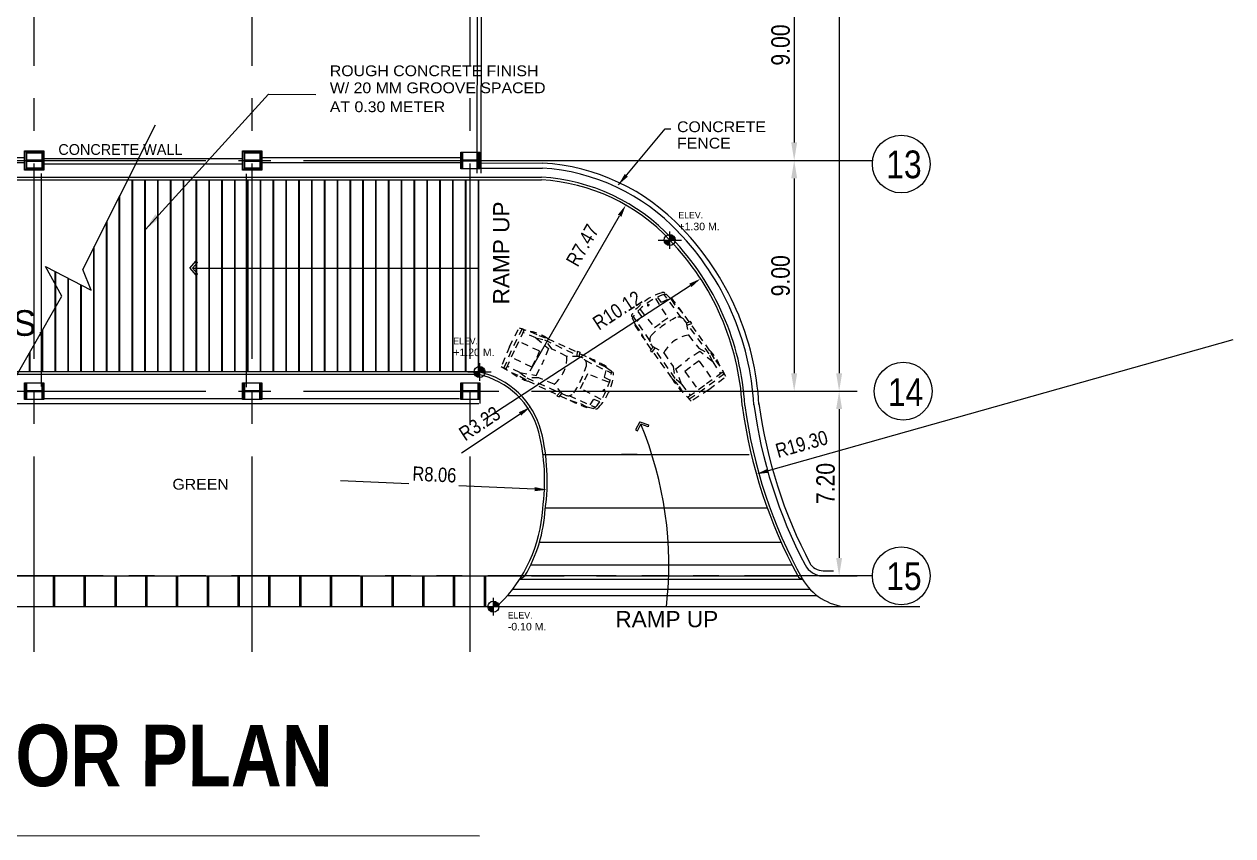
# Model space of a CAD drawing. Header units: millimetres. Extents: x 2148 to 2681, y 758 to 986.
# Drawn here: x 2197.38 to 2220.94, y 872.7 to 888.53 of the extents above; entities that cross this region are included whole.
import ezdxf

# ---------------------------------------------------------------- set-up
doc = ezdxf.new("R2010")
doc.units = ezdxf.units.MM
for name, pattern in [('CENTER2', [28.575, 19.05, -3.175, 3.175, -3.175]), ('HIDDEN', [0.375, 0.25, -0.125]), ('PHANTOM2', [1.25, 0.625, -0.125, 0.125, -0.125, 0.125, -0.125])]:
    doc.linetypes.add(name, pattern=pattern)
for name, color, linetype in [('3TX-TITLE', 3, 'Continuous'), ('4CO', 4, 'Continuous'), ('cladding', 2, 'Continuous'), ('COL-EX', 2, 'Continuous'), ('COL-IN', 2, 'Continuous'), ('D', 1, 'Continuous'), ('DR', 7, 'Continuous'), ('HATCH', 8, 'Continuous'), ('S_GRID LINES', 252, 'Continuous'), ('TEXT', 6, 'Continuous'), ('wall', 4, 'Continuous')]:
    doc.layers.add(name, color=color, linetype=linetype)
doc.styles.add('ARIAL', font='arial.ttf')
doc.styles.add('ARIALNW', font='ARIALN.TTF')
doc.styles.add('MMTX$0$ESMX$0$X-OPTA1D', font='x-opta1d')
doc.styles.add('ROMANT', font='romant__.ttf')
doc.styles.add('SWISS', font='swissl.ttf')
doc.dimstyles.new('DIM 200', dxfattribs={"dimtxt": 0.36, "dimasz": 0.35, "dimexe": 0.1, "dimexo": 0, "dimgap": 0.08, "dimtad": 1, "dimlfac": 2, "dimrnd": 0.005, "dimzin": 1, "dimdsep": 46, "dimtxsty": 'ARIALNW', "dimcen": 0.09, "dimclrd": 6, "dimclre": 6, "dimclrt": 13, "dimadec": 0, "dimazin": 0, "dimtfac": 1, "dimtofl": 0, "dimtmove": 2, "dimatfit": 3, "dimfxl": 1, "dimtolj": 1, "dimtzin": 0, "dimarcsym": 0})

# ---------------------------------------------------------------- blocks, each defined once
blk = doc.blocks.new('*D2194')
at = {"layer": 'D', "color": 6, "lineweight": -2, "ltscale": 0.5, "transparency": 16777216}
for p, q in [((2205.203, 899.373), (2213.364, 899.373)), ((2213.264, 899.023), (2213.264, 881.723)), ((2207.326, 881.373), (2213.364, 881.373))]:
    blk.add_line(p, q, dxfattribs=at)
at = {"layer": 'D', "color": 6, "ltscale": 0.5, "transparency": 16777216}
for points in [[(2213.206, 899.023), (2213.323, 899.023), (2213.264, 899.373)], [(2213.206, 881.723), (2213.323, 881.723), (2213.264, 881.373)]]:
    blk.add_solid(points, dxfattribs=at)
at = {"layer": 'Defpoints', "color": 0, "ltscale": 0.5, "transparency": 16777216}
for p in [(2205.203, 899.373, 0), (2207.326, 881.373, 0), (2213.264, 881.373)]:
    blk.add_point(p, dxfattribs=at)
at = {"layer": 'D', "color": 13, "ltscale": 0.5, "transparency": 16777216, "insert": (2213.598, 890.505), "char_height": 0.4, "attachment_point": 5, "rotation": 90, "style": 'ARIALNW'}
blk.add_mtext('\\A1;36.00', dxfattribs=at)
blk = doc.blocks.new('CAR-PL4')
at = {"layer": 'DR', "color": 8, "linetype": 'HIDDEN'}
for p, q in [((-1.106, -0.352), (-1.073, -0.343)), ((-1.084, -0.357), (-1.024, -0.06)), ((-1.074, -0.615), (-1.084, -0.357)), ((-0.972, -0.074), (-1.039, -0.108)), ((-0.991, -1.103), (-0.972, -0.074)), ((-0.973, -0.292), (-0.73, -0.253)), ((-0.73, -0.253), (-0.73, -0.034)), ((-0.637, -0.02), (-0.591, -0.835)), ((-0.34, -0.081), (-0.31, -0.024)), ((-0.307, -0.073), (-0.34, -0.081)), ((-0.303, -0.073), (-0.271, -0.081)), ((-0.271, -0.081), (-0.301, -0.024)), ((0.027, -0.02), (-0.019, -0.835)), ((0.12, -0.253), (0.119, -0.034)), ((0.362, -0.292), (0.12, -0.253)), ((0.361, -0.074), (0.428, -0.108)), ((0.381, -1.103), (0.361, -0.074)), ((0.473, -0.357), (0.413, -0.06)), ((0.495, -0.352), (0.462, -0.343)), ((0.463, -0.615), (0.473, -0.357)), ((-1.127, -1.001), (-1.074, -0.615)), ((-0.591, -0.835), (-0.295, -0.833)), ((-0.019, -0.835), (-0.316, -0.833)), ((0.516, -1.001), (0.463, -0.615)), ((-1.13, -1.385), (-1.127, -1.001)), ((-1.032, -1.366), (-1.03, -1.221)), ((0.421, -1.366), (0.42, -1.221)), ((0.519, -1.385), (0.516, -1.001)), ((-1.174, -1.393), (-1.024, -1.365)), ((-1.174, -1.485), (-1.174, -1.393)), ((-0.999, -1.426), (-1.174, -1.485)), ((-1.133, -1.81), (-1.13, -1.47)), ((-1.047, -2.715), (-1.033, -1.437)), ((-1.032, -1.337), (-0.843, -1.75)), ((0.421, -1.337), (0.232, -1.75)), ((0.388, -1.426), (0.563, -1.485)), ((0.563, -1.393), (0.414, -1.365)), ((0.436, -2.715), (0.422, -1.437)), ((0.522, -1.81), (0.52, -1.47)), ((0.563, -1.485), (0.563, -1.393)), ((-1.128, -2.637), (-1.133, -1.81)), ((-0.843, -1.75), (-0.863, -2.33)), ((0.232, -1.75), (0.252, -2.33)), ((0.517, -2.637), (0.522, -1.81)), ((-0.863, -2.33), (-1.041, -2.697)), ((-0.98, -3.015), (-0.828, -2.453)), ((-0.828, -2.453), (-0.302, -2.428)), ((0.217, -2.453), (-0.309, -2.428)), ((0.369, -3.015), (0.217, -2.453)), ((0.252, -2.33), (0.43, -2.697)), ((-1.094, -2.961), (-1.128, -2.637)), ((-1.102, -3.289), (-1.094, -2.961)), ((-0.98, -3.015), (-1.047, -2.715)), ((-0.618, -2.711), (-0.304, -2.7)), ((-0.616, -3.41), (-0.618, -2.711)), ((0.007, -2.711), (-0.306, -2.7)), ((0.005, -3.41), (0.007, -2.711)), ((0.369, -3.015), (0.436, -2.715)), ((0.483, -2.961), (0.517, -2.637)), ((0.491, -3.289), (0.483, -2.961)), ((-1.059, -3.702), (-1.102, -3.289)), ((-0.98, -3.015), (-0.962, -3.514)), ((0.369, -3.015), (0.351, -3.514)), ((0.448, -3.702), (0.491, -3.289)), ((-1.076, -3.594), (-0.301, -3.614)), ((-1.074, -3.597), (-1.032, -3.514)), ((-0.304, -3.733), (-1.059, -3.702)), ((-1.032, -3.514), (-0.302, -3.514)), ((0.465, -3.594), (-0.31, -3.614)), ((0.421, -3.514), (-0.309, -3.514)), ((-0.307, -3.733), (0.448, -3.702)), ((0.463, -3.597), (0.421, -3.514))]:
    blk.add_line(p, q, dxfattribs=at)
for centre, radius, start, end in [((-0.926, -0.08), 0.1, 99.1082, 168.6925), ((-0.305, -2.397), 2.416, 73.9881, 106.0119), ((-0.305, -1.881), 2.004, 71.4744, 108.5256), ((0.315, -0.08), 0.1, 11.3075, 80.8918), ((4.35, -0.819), 5.477, 175.0805, 181.8902), ((-4.96, -0.819), 5.477, 358.1098, 4.9195), ((-0.772, -1.237), 0.259, 103.928, 176.4903), ((-0.305, -4.704), 3.756, 81.9077, 98.0923), ((0.161, -1.237), 0.259, 3.5097, 76.072), ((-0.305, -2.814), 1.192, 63.3754, 116.6246), ((0.437, -2.887), 1.591, 170.8054, 194.642), ((-1.048, -2.887), 1.591, 345.358, 9.1946)]:
    blk.add_arc(centre, radius, start, end, dxfattribs=at)
blk = doc.blocks.new('*D2202')
at = {"color": 6, "lineweight": -2, "transparency": 16777216}
for p, q in [((2212.388, 890.373), (2212.488, 890.373)), ((2212.388, 890.023), (2212.388, 886.223)), ((2212.388, 885.873), (2212.488, 885.873))]:
    blk.add_line(p, q, dxfattribs=at)
at = {"color": 6, "transparency": 16777216}
for points in [[(2212.33, 890.023), (2212.446, 890.023), (2212.388, 890.373)], [(2212.33, 886.223), (2212.446, 886.223), (2212.388, 885.873)]]:
    blk.add_solid(points, dxfattribs=at)
at = {"layer": 'Defpoints', "color": 0, "transparency": 16777216}
for p in [(2212.388, 890.373, 0), (2212.388, 885.873, 0), (2212.388, 885.873)]:
    blk.add_point(p, dxfattribs=at)
at = {"color": 13, "transparency": 16777216, "insert": (2212.124, 888.123), "char_height": 0.36, "attachment_point": 5, "rotation": 90, "style": 'ARIALNW'}
blk.add_mtext('\\A1;9.00', dxfattribs=at)
blk = doc.blocks.new('*D2203')
at = {"color": 6, "lineweight": -2, "transparency": 16777216}
for p, q in [((2212.388, 885.873), (2212.488, 885.873)), ((2212.388, 885.523), (2212.388, 881.723)), ((2212.388, 881.373), (2212.488, 881.373))]:
    blk.add_line(p, q, dxfattribs=at)
at = {"color": 6, "transparency": 16777216}
for points in [[(2212.33, 885.523), (2212.446, 885.523), (2212.388, 885.873)], [(2212.33, 881.723), (2212.446, 881.723), (2212.388, 881.373)]]:
    blk.add_solid(points, dxfattribs=at)
at = {"layer": 'Defpoints', "color": 0, "transparency": 16777216}
for p in [(2212.388, 885.873, 0), (2212.388, 881.373, 0), (2212.388, 881.373)]:
    blk.add_point(p, dxfattribs=at)
at = {"color": 13, "transparency": 16777216, "insert": (2212.124, 883.623), "char_height": 0.36, "attachment_point": 5, "rotation": 90, "style": 'ARIALNW'}
blk.add_mtext('\\A1;9.00', dxfattribs=at)
blk = doc.blocks.new('*D2204')
at = {"color": 6, "lineweight": -2, "transparency": 16777216}
for p, q in [((2212.88, 881.373), (2213.364, 881.373)), ((2213.264, 881.023), (2213.264, 878.122)), ((2212.88, 877.772), (2213.364, 877.772))]:
    blk.add_line(p, q, dxfattribs=at)
at = {"color": 6, "transparency": 16777216}
for points in [[(2213.206, 881.023), (2213.323, 881.023), (2213.264, 881.373)], [(2213.206, 878.122), (2213.323, 878.122), (2213.264, 877.772)]]:
    blk.add_solid(points, dxfattribs=at)
at = {"layer": 'Defpoints', "color": 0, "transparency": 16777216}
for p in [(2212.88, 881.373, 0), (2212.88, 877.772, 0), (2213.264, 877.772)]:
    blk.add_point(p, dxfattribs=at)
at = {"color": 13, "transparency": 16777216, "insert": (2213.001, 879.572), "char_height": 0.36, "attachment_point": 5, "rotation": 90, "style": 'ARIALNW'}
blk.add_mtext('\\A1;7.20', dxfattribs=at)
blk = doc.blocks.new('*D2310')
at = {"layer": 'D', "color": 6, "lineweight": -2, "transparency": 16777216}
for p, q in [((2203.546, 879.629), (2204.877, 879.57)), ((2207.329, 879.462), (2205.852, 879.527))]:
    blk.add_line(p, q, dxfattribs=at)
at = {"layer": 'D', "color": 6, "transparency": 16777216}
blk.add_solid([(2207.331, 879.502), (2207.328, 879.422), (2207.569, 879.452)], dxfattribs=at)
at = {"layer": 'Defpoints', "color": 0, "transparency": 16777216}
for p in [(2203.546, 879.629, 0), (2207.569, 879.452, 0)]:
    blk.add_point(p, dxfattribs=at)
at = {"layer": 'D', "color": 13, "transparency": 16777216, "insert": (2205.374, 879.747), "char_height": 0.28, "attachment_point": 5, "rotation": 357.479, "style": 'ARIALNW'}
blk.add_mtext('\\A1;R8.06', dxfattribs=at)
blk = doc.blocks.new('*D2321')
at = {"layer": 'D', "color": 6, "lineweight": -2, "transparency": 16777216}
blk.add_line((2205.899, 880.171), (2207.043, 880.93), dxfattribs=at)
at = {"layer": 'D', "color": 6, "transparency": 16777216}
blk.add_solid([(2207.021, 880.963), (2207.066, 880.896), (2207.243, 881.062)], dxfattribs=at)
at = {"layer": 'Defpoints', "color": 0, "transparency": 16777216}
for p in [(2207.243, 881.062, 0), (2205.899, 880.171, 0)]:
    blk.add_point(p, dxfattribs=at)
at = {"layer": 'D', "color": 13, "transparency": 16777216, "insert": (2206.255, 880.742), "char_height": 0.28, "attachment_point": 5, "rotation": 33.534, "style": 'ARIALNW'}
blk.add_mtext('\\A1;R3.23', dxfattribs=at)
blk = doc.blocks.new('*D2322')
at = {"layer": 'D', "color": 6, "lineweight": -2, "transparency": 16777216}
blk.add_line((2207.238, 881.769), (2208.985, 884.794), dxfattribs=at)
at = {"layer": 'D', "color": 6, "transparency": 16777216}
blk.add_solid([(2208.951, 884.814), (2209.02, 884.774), (2209.105, 885.002)], dxfattribs=at)
at = {"layer": 'Defpoints', "color": 0, "transparency": 16777216}
for p in [(2209.105, 885.002, 0), (2207.238, 881.769, 0)]:
    blk.add_point(p, dxfattribs=at)
at = {"layer": 'D', "color": 13, "transparency": 16777216, "insert": (2208.26, 884.218), "char_height": 0.28, "attachment_point": 5, "rotation": 59.9899, "style": 'ARIALNW'}
blk.add_mtext('\\A1;R7.47', dxfattribs=at)
blk = doc.blocks.new('*D2323')
at = {"layer": 'D', "color": 6, "lineweight": -2, "transparency": 16777216}
blk.add_line((2206.323, 880.805), (2210.362, 883.436), dxfattribs=at)
at = {"layer": 'D', "color": 6, "transparency": 16777216}
blk.add_solid([(2210.341, 883.469), (2210.384, 883.402), (2210.564, 883.566)], dxfattribs=at)
at = {"layer": 'Defpoints', "color": 0, "transparency": 16777216}
for p in [(2210.564, 883.566, 0), (2206.323, 880.805, 0)]:
    blk.add_point(p, dxfattribs=at)
at = {"layer": 'D', "color": 13, "transparency": 16777216, "insert": (2208.939, 882.947), "char_height": 0.28, "attachment_point": 5, "rotation": 33.0716, "style": 'ARIALNW'}
blk.add_mtext('\\A1;R10.12', dxfattribs=at)
blk = doc.blocks.new('*D2324')
at = {"layer": 'D', "color": 6, "lineweight": -2, "transparency": 16777216}
blk.add_line((2220.939, 882.372), (2211.882, 879.821), dxfattribs=at)
at = {"layer": 'D', "color": 6, "transparency": 16777216}
blk.add_solid([(2211.871, 879.86), (2211.892, 879.783), (2211.651, 879.756)], dxfattribs=at)
at = {"layer": 'Defpoints', "color": 0, "transparency": 16777216}
for p in [(2220.939, 882.372, 0), (2211.651, 879.756, 0)]:
    blk.add_point(p, dxfattribs=at)
at = {"layer": 'D', "color": 13, "transparency": 16777216, "insert": (2212.534, 880.34), "char_height": 0.28, "attachment_point": 5, "rotation": 15.7276, "style": 'ARIALNW'}
blk.add_mtext('\\A1;R19.30', dxfattribs=at)
blk = doc.blocks.new('CROSS')
for points in [[(1929.661, 1536.438), (1929.661, 1536.31), (1929.784, 1536.31, 0.403523)], [(1929.661, 1536.182), (1929.661, 1536.31), (1929.527, 1536.31, 0.424985)]]:
    blk.add_hatch(color=2).paths.add_polyline_path(points)
at = {"color": 2}
for p, q in [((1929.661, 1536.104), (1929.661, 1536.512)), ((1929.388, 1536.31), (1929.927, 1536.31))]:
    blk.add_line(p, q, dxfattribs=at)
blk.add_circle((1929.656, 1536.31), 0.128, dxfattribs=at)

msp = doc.modelspace()

# ---------------------------------------------------------------- linework, layer by layer
at = {"ltscale": 0.05}
for p, q in [((2206.2757546, 885.7228705, 0), (2207.4784682, 885.7220776, -0.0000001)), ((2206.2758206, 885.8228705, 0), (2207.4785342, 885.8220775, -0.0000001)), ((2206.276529, 885.8728705, 0), (2209.323863, 885.8728705, 0)), ((2208.8600362, 885.8728705, 0), (2213.9163777, 885.8728705, 0)), ((2209.323863, 880.1376662, 0), (2209.023863, 880.1376662, 0)), ((2208.8600362, 877.7719101, 0), (2212.4563242, 877.7719101, 0)), ((2213.1731275, 877.7719101, 0), (2212.9443562, 877.7719101, 0))]:
    msp.add_line(p, q, dxfattribs=at)
at = {"color": 2}
for p, q in [((2193.3347474, 885.5452966, 0), (2206.2759386, 885.5452966, 0)), ((2193.3347474, 885.4952966, 0), (2206.2758206, 885.4952966, 0)), ((2206.2758206, 885.5452966, 0), (2207.4607426, 885.5452966, 0)), ((2206.2758206, 885.4952966, 0), (2207.4607426, 885.4952966, 0)), ((2206.2450187, 881.7475111, 0), (2193.3361309, 881.7475111, 0)), ((2206.2450187, 881.6975111, 0), (2193.3361309, 881.6975111, 0))]:
    msp.add_line(p, q, dxfattribs=at)
for p, q in [((2212.9538371, 877.8702883, 0), (2213.1540504, 877.8702883, 0)), ((2186.063121, 872.7150129, 0), (2206.2512909, 872.7021039, 0))]:
    msp.add_line(p, q)
for centre in [(2214.4754292, 885.8022329, 0.0000018), (2214.5126957, 881.3725565, 0.0000018), (2214.4754292, 877.7719101, 0.0000018)]:
    msp.add_circle(centre, 0.5634965)
for centre, radius, start, end in [((2207.2383775, 881.7693311, 0.0000018), 3.9600313, 43.07865381, 86.56234442), ((2207.2383775, 881.7693311, 0.0000018), 4.0598544, 43.07865381, 86.56234442), ((2220.9391231, 882.3720076, 0.0000018), 9.4225058, 187.66018128, 207.7434542), ((2220.9391231, 882.3720076, 0.0000018), 9.3230031, 187.66018128, 207.90601648), ((2212.9538371, 878.1719101, 0.0000018), 0.4, 207.7434542, 270), ((2212.9538371, 878.1719101, 0.0000018), 0.3016219, 207.7434542, 270)]:
    msp.add_arc(centre, radius, start, end)
for centre, radius, start, end in [((2207.2383529, 881.7693172, 0.0000018), 3.7326103, 43.09325922, 86.58428195), ((2207.2383775, 881.7693311, 0.0000018), 3.7825464, 43.07865381, 86.56234442), ((2206.3233232, 880.8053237, 0.0000018), 5.0599496, 3.24304962, 43.96723609), ((2206.3233236, 880.8053237, 0.0000018), 5.1099488, 3.24292036, 43.96609666), ((2205.8988731, 880.1712829, 0), 1.6130824, 14.95201852, 77.72891652), ((2205.8988731, 880.1712829, 0), 1.56311, 14.95201852, 77.72891652), ((2220.9391231, 882.3720076, 0.0000018), 9.649807, 187.66018128, 208.47032755), ((2220.9391231, 882.3720076, 0.0000018), 9.599807, 187.66018128, 209.07052395), ((2203.5463746, 879.6287157, 0.0000018), 3.9767728, 352.04722218, 13.77420706), ((2203.5463746, 879.6287157, 0.0000018), 4.0267691, 352.04722218, 13.77420706), ((2204.6711535, 879.2362808, 0.0000018), 2.8180564, 314.26455057, 356.74605074), ((2204.6617911, 879.2386312, 0.0000018), 2.8774779, 329.35451678, 356.67192625), ((2206.8818872, 878.1030521, 0.0000018), 0.4182565, 293.03441814, 307.65348491), ((2212.5858608, 877.8459854, 0.0000018), 0.1492209, 209.76299111, 257.26758144), ((2213.5109069, 878.2796286, 0.0000018), 1.1194214, 206.97195531, 261.70782822), ((2206.5223176, 877.3393573, 0.0000018), 0.1675695, 267.81027622, 314.8551839)]:
    msp.add_arc(centre, radius, start, end, dxfattribs=at)
at = {"ltscale": 0.05}
for radius in [5.3872246, 5.2874125]:
    msp.add_arc((2206.3233243, 880.8053238, 0.0000018), radius, 3.24266928, 43.96388321, dxfattribs=at)
at = {"layer": '3TX-TITLE', "linetype": 'PHANTOM2', "ltscale": 4}
msp.add_line((2213.9163777, 877.7719101, 0), (2179.9619836, 877.7719101, 0), dxfattribs=at)
at = {"layer": 'cladding', "elevation": 0.0000018}
for points in [[(2197.7603908, 886.0603705), (2197.7603908, 885.6853705), (2197.3853908, 885.6853705), (2197.3853908, 886.0603705)], [(2202.0093964, 886.0603705), (2202.0093964, 885.6853705), (2201.6343964, 885.6853705), (2201.6343964, 886.0603705)], [(2206.2618295, 886.0353705), (2206.2618295, 885.7103705), (2205.8868295, 885.7103705), (2205.8868295, 886.0353705)], [(2197.7603908, 881.5350565), (2197.7603908, 881.2100565), (2197.3853908, 881.2100565), (2197.3853908, 881.5350565)], [(2202.0093964, 881.5350565), (2202.0093964, 881.2100565), (2201.6343964, 881.2100565), (2201.6343964, 881.5350565)], [(2202.0093964, 881.5350565), (2202.0093964, 881.2100565), (2201.6343964, 881.2100565), (2201.6343964, 881.5350565)], [(2206.2618295, 881.5350565), (2206.2618295, 881.2100565), (2205.8868295, 881.2100565), (2205.8868295, 881.5350565)]]:
    msp.add_lwpolyline(points, close=True, dxfattribs=at)
at = {"layer": 'COL-EX', "elevation": 0.0000018}
for points in [[(2206.2193295, 885.8653705), (2206.2193295, 885.7228705), (2206.2493295, 885.7228705), (2206.2493295, 886.0228705), (2206.2193295, 886.0228705), (2206.2193295, 885.8803705), (2205.9293295, 885.8803705), (2205.9293295, 886.0228705), (2205.8993295, 886.0228705), (2205.8993295, 885.7228705), (2205.9293295, 885.7228705), (2205.9293295, 885.8653705)], [(2197.7178908, 881.3650565), (2197.7178908, 881.2225565), (2197.7478908, 881.2225565), (2197.7478908, 881.5225565), (2197.7178908, 881.5225565), (2197.7178908, 881.3800565), (2197.4278908, 881.3800565), (2197.4278908, 881.5225565), (2197.3978908, 881.5225565), (2197.3978908, 881.2225565), (2197.4278908, 881.2225565), (2197.4278908, 881.3650565)], [(2201.9668964, 881.3650565), (2201.9668964, 881.2225565), (2201.9968964, 881.2225565), (2201.9968964, 881.5225565), (2201.9668964, 881.5225565), (2201.9668964, 881.3800565), (2201.6768964, 881.3800565), (2201.6768964, 881.5225565), (2201.6468964, 881.5225565), (2201.6468964, 881.2225565), (2201.6768964, 881.2225565), (2201.6768964, 881.3650565)], [(2206.2193295, 881.3650565), (2206.2193295, 881.2225565), (2206.2493295, 881.2225565), (2206.2493295, 881.5225565), (2206.2193295, 881.5225565), (2206.2193295, 881.3800565), (2205.9293295, 881.3800565), (2205.9293295, 881.5225565), (2205.8993295, 881.5225565), (2205.8993295, 881.2225565), (2205.9293295, 881.2225565), (2205.9293295, 881.3650565)]]:
    msp.add_lwpolyline(points, close=True, dxfattribs=at)
at = {"layer": 'COL-IN'}
for p, q in [((2197.3978908, 885.6978705, 0), (2197.3978908, 886.0478705, 0)), ((2197.3978908, 886.0478705, 0), (2197.7478908, 886.0478705, 0)), ((2197.4228908, 886.0478705, 0), (2197.4228908, 885.6978705, 0)), ((2197.4228908, 886.0228705, 0), (2197.7228908, 886.0228705, 0)), ((2197.7228908, 886.0478705, 0), (2197.7228908, 885.6978705, 0)), ((2197.7478908, 886.0478705, 0), (2197.7478908, 885.6978705, 0)), ((2201.6468964, 885.6978705, 0), (2201.6468964, 886.0478705, 0)), ((2201.6468964, 886.0478705, 0), (2201.9968964, 886.0478705, 0)), ((2201.6718964, 886.0478705, 0), (2201.6718964, 885.6978705, 0)), ((2201.6718964, 886.0228705, 0), (2201.9718964, 886.0228705, 0)), ((2201.9718964, 886.0478705, 0), (2201.9718964, 885.6978705, 0)), ((2201.9968964, 886.0478705, 0), (2201.9968964, 885.6978705, 0)), ((2197.4228908, 885.8853705, 0), (2197.7228908, 885.8853705, 0)), ((2197.4228908, 885.8603705, 0), (2197.7228908, 885.8603705, 0)), ((2197.7228908, 885.7228705, 0), (2197.4228908, 885.7228705, 0)), ((2201.6718964, 885.8853705, 0), (2201.9718964, 885.8853705, 0)), ((2201.6718964, 885.8603705, 0), (2201.9718964, 885.8603705, 0)), ((2201.9718964, 885.7228705, 0), (2201.6718964, 885.7228705, 0)), ((2197.7478908, 885.6978705, 0), (2197.3978908, 885.6978705, 0)), ((2201.9968964, 885.6978705, 0), (2201.6468964, 885.6978705, 0))]:
    msp.add_line(p, q, dxfattribs=at)
at = {"layer": 'D', "ltscale": 0.5}
for p, q in [((2206.2339501, 899.6128704, 0), (2206.2009386, 885.6228704, 0)), ((2206.3089501, 899.6128704, 0), (2206.2759386, 885.6228704, 0)), ((2189.3074908, 877.7719101, 0), (2207.0790864, 877.7719101, 0)), ((2189.8467092, 877.1719101, 0), (2214.8368042, 877.1719101, 0))]:
    msp.add_line(p, q, dxfattribs=at)
at = {"layer": 'D', "ltscale": 0.5, "elevation": 0.0000018}
msp.add_lwpolyline([(2196.9560549, 881.1970125), (2198.1109497, 883.2233953), (2197.7907323, 883.80527), (2198.6834939, 883.3398238), (2198.518482, 883.7471004), (2199.9353215, 886.5686463)], dxfattribs=at)
at = {"layer": 'HATCH', "linetype": 'ByBlock', "ltscale": 0.5}
for p, q in [((2197.7136056, 881.4618469, 0), (2197.7136056, 885.6205147, 0)), ((2199.4817132, 881.7475111, 0), (2199.4817132, 885.4952966)), ((2199.4917132, 881.7475111, 0), (2199.4917132, 885.4952966)), ((2199.7317132, 881.7475111, 0), (2199.7317132, 885.4952966)), ((2199.7417132, 881.7475111, 0), (2199.7417132, 885.4952966)), ((2199.9817132, 881.7475111, 0), (2199.9817132, 885.4952966)), ((2199.9917132, 881.7475111, 0), (2199.9917132, 885.4952966)), ((2200.2317132, 881.7475111, 0), (2200.2317132, 885.4952966)), ((2200.2417132, 881.7475111, 0), (2200.2417132, 885.4952966)), ((2200.4817132, 881.7475111, 0), (2200.4817132, 885.4952966)), ((2200.4917132, 881.7475111, 0), (2200.4917132, 885.4952966)), ((2200.7317132, 881.7475111, 0), (2200.7317132, 885.4952966, 0)), ((2200.7417132, 881.7475111, 0), (2200.7417132, 885.4952966, 0)), ((2200.9817132, 881.7475111, 0), (2200.9817132, 885.4952966, 0)), ((2200.9917132, 881.7475111, 0), (2200.9917132, 885.4952966, 0)), ((2201.2317132, 881.7475111, 0), (2201.2317132, 885.4952966, 0)), ((2201.2417132, 881.7475111, 0), (2201.2417132, 885.4952966, 0)), ((2201.4817132, 881.7475111, 0), (2201.4817132, 885.4952966, 0)), ((2201.4917132, 881.7475111, 0), (2201.4917132, 885.4952966, 0)), ((2201.7098276, 881.4542026, 0), (2201.7098276, 885.6129294, 0)), ((2201.7317132, 881.7475111, 0), (2201.7317132, 885.4952966, 0)), ((2201.7417132, 881.7475111, 0), (2201.7417132, 885.4952966, 0)), ((2201.9817132, 881.7475111, 0), (2201.9817132, 885.4952966, 0)), ((2201.9917132, 881.7475111, 0), (2201.9917132, 885.4952966, 0)), ((2202.2317132, 881.7475111, 0), (2202.2317132, 885.4952966, 0)), ((2202.2417132, 881.7475111, 0), (2202.2417132, 885.4952966, 0)), ((2202.4817132, 881.7475111, 0), (2202.4817132, 885.4952966, 0)), ((2202.4917132, 881.7475111, 0), (2202.4917132, 885.4952966, 0)), ((2202.7317132, 881.7475111, 0), (2202.7317132, 885.4952966, 0)), ((2202.7417132, 881.7475111, 0), (2202.7417132, 885.4952966, 0)), ((2202.9817132, 881.7475111, 0), (2202.9817132, 885.4952966, 0)), ((2202.9917132, 881.7475111, 0), (2202.9917132, 885.4952966, 0)), ((2203.2317132, 881.7475111, 0), (2203.2317132, 885.4952966, 0)), ((2203.2417132, 881.7475111, 0), (2203.2417132, 885.4952966, 0)), ((2203.4817132, 881.7475111, 0), (2203.4817132, 885.4952966, 0)), ((2203.4917132, 881.7475111, 0), (2203.4917132, 885.4952966, 0)), ((2203.7317132, 881.7475111, 0), (2203.7317132, 885.4952966, 0)), ((2203.7417132, 881.7475111, 0), (2203.7417132, 885.4952966, 0)), ((2203.9817132, 881.7475111, 0), (2203.9817132, 885.4952966, 0)), ((2203.9917132, 881.7475111, 0), (2203.9917132, 885.4952966, 0)), ((2204.2317132, 881.7475111, 0), (2204.2317132, 885.4952966, 0)), ((2204.2417132, 881.7475111, 0), (2204.2417132, 885.4952966, 0)), ((2204.4817132, 881.7475111, 0), (2204.4817132, 885.4952966, 0)), ((2204.4917132, 881.7475111, 0), (2204.4917132, 885.4952966, 0)), ((2204.7317132, 881.7475111, 0), (2204.7317132, 885.4952966, 0)), ((2204.7417132, 881.7475111, 0), (2204.7417132, 885.4952966, 0)), ((2204.9817132, 881.7475111, 0), (2204.9817132, 885.4952966, 0)), ((2204.9917132, 881.7475111, 0), (2204.9917132, 885.4952966, 0)), ((2205.2317132, 881.7475111, 0), (2205.2317132, 885.4952966, 0)), ((2205.2417132, 881.7475111, 0), (2205.2417132, 885.4952966, 0)), ((2205.4817132, 881.7475111, 0), (2205.4817132, 885.4952966, 0)), ((2205.4917132, 881.7475111, 0), (2205.4917132, 885.4952966, 0)), ((2205.7317132, 881.7475111, 0), (2205.7317132, 885.4952966, 0)), ((2205.7417132, 881.7475111, 0), (2205.7417132, 885.4952966, 0)), ((2205.9817132, 881.7475111, 0), (2205.9817132, 885.4952966, 0)), ((2205.9917132, 881.7475111, 0), (2205.9917132, 885.4952966, 0)), ((2206.2317132, 881.6628645, 0), (2206.2317132, 885.4952966, 0)), ((2206.2417132, 881.6628645, 0), (2206.2417132, 885.4952966, 0)), ((2199.2317132, 881.7475111, 0), (2199.2317132, 885.1674552)), ((2199.2417132, 881.7475111, 0), (2199.2417132, 885.1873695)), ((2198.9817132, 881.7475111, 0), (2198.9817132, 884.669596)), ((2198.9917132, 881.7475111, 0), (2198.9917132, 884.6895104)), ((2198.7317132, 881.7475111, 0), (2198.7317132, 884.1717369)), ((2198.7417132, 881.7475111, 0), (2198.7417132, 884.1916512)), ((2197.9817132, 881.7475111, 0), (2197.9817132, 883.705701)), ((2197.9917132, 881.7475111, 0), (2197.9917132, 883.7004874)), ((2206.2417132, 883.7675932, 0), (2200.6590524, 883.7675932, 0)), ((2198.2317132, 881.7475111, 0), (2198.2317132, 883.5753621)), ((2198.2417132, 881.7475111, 0), (2198.2417132, 883.5701486)), ((2198.4817132, 881.7475111, 0), (2198.4817132, 883.4450233)), ((2198.4917132, 881.7475111, 0), (2198.4917132, 883.4398097)), ((2197.7317132, 881.7475111), (2197.7317132, 882.5579856)), ((2197.7417132, 881.7475111, 0), (2197.7417132, 882.5755316)), ((2197.4817132, 881.7475111), (2197.4817132, 882.1193347)), ((2197.4917132, 881.7475111), (2197.4917132, 882.1368807)), ((2207.4893473, 880.1376662, 0), (2211.5116131, 880.1376662, 0)), ((2207.5350989, 879.0999849, 0), (2211.8609822, 879.0999849, 0)), ((2207.4228184, 878.4270154, 0), (2212.1325454, 878.4270154, 0)), ((2207.2541721, 877.9893566, 0), (2212.341964, 877.9893566, 0)), ((2197.9428435, 877.7719101, 0), (2197.9428435, 877.1719101, 0)), ((2197.9678435, 877.7719101, 0), (2197.9678435, 877.1719101, 0)), ((2198.5428435, 877.7719101, 0), (2198.5428435, 877.1719101, 0)), ((2198.5678435, 877.7719101, 0), (2198.5678435, 877.1719101, 0)), ((2199.1428435, 877.7719101, 0), (2199.1428435, 877.1719101, 0)), ((2199.1678435, 877.7719101, 0), (2199.1678435, 877.1719101, 0)), ((2199.7428435, 877.7719101, 0), (2199.7428435, 877.1719101, 0)), ((2199.7678435, 877.7719101, 0), (2199.7678435, 877.1719101, 0)), ((2200.3428435, 877.7719101, 0), (2200.3428435, 877.1719101, 0)), ((2200.3678435, 877.7719101, 0), (2200.3678435, 877.1719101, 0)), ((2200.9428435, 877.7719101, 0), (2200.9428435, 877.1719101, 0)), ((2200.9678435, 877.7719101, 0), (2200.9678435, 877.1719101, 0)), ((2201.5428435, 877.7719101, 0), (2201.5428435, 877.1719101, 0)), ((2201.5678435, 877.7719101, 0), (2201.5678435, 877.1719101, 0)), ((2202.1428435, 877.7719101, 0), (2202.1428435, 877.1719101, 0)), ((2202.1678435, 877.7719101, 0), (2202.1678435, 877.1719101, 0)), ((2202.7428435, 877.7719101, 0), (2202.7428435, 877.1719101, 0)), ((2202.7678435, 877.7719101, 0), (2202.7678435, 877.1719101, 0)), ((2203.3428435, 877.7719101, 0), (2203.3428435, 877.1719101, 0)), ((2203.3678435, 877.7719101, 0), (2203.3678435, 877.1719101, 0)), ((2203.9428435, 877.7719101, 0), (2203.9428435, 877.1719101, 0)), ((2203.9678435, 877.7719101, 0), (2203.9678435, 877.1719101, 0)), ((2204.5428435, 877.7719101, 0), (2204.5428435, 877.1719101, 0)), ((2204.5678435, 877.7719101, 0), (2204.5678435, 877.1719101, 0)), ((2205.1428435, 877.7719101, 0), (2205.1428435, 877.1719101, 0)), ((2205.1678435, 877.7719101, 0), (2205.1678435, 877.1719101, 0)), ((2205.7428435, 877.7719101, 0), (2205.7428435, 877.1719101, 0)), ((2205.7678435, 877.7719101, 0), (2205.7678435, 877.1719101, 0)), ((2206.3428435, 877.7719101, 0), (2206.3428435, 877.1719101, 0)), ((2206.3678435, 877.7719101, 0), (2206.3678435, 877.1719101, 0)), ((2207.040327, 877.7100166, 0), (2212.5472438, 877.7100166, 0)), ((2206.9002155, 877.5119061, 0), (2212.6962251, 877.5119061, 0)), ((2206.8002311, 877.3899442, 0), (2212.8315204, 877.3899442, 0))]:
    msp.add_line(p, q, dxfattribs=at)
at = {"layer": 'HATCH', "linetype": 'CENTER2', "ltscale": 0.2}
msp.add_line((2209.9033461, 881.3725565, 0), (2211.6339853, 881.3725565, 0), dxfattribs=at)
at = {"layer": 'HATCH', "color": 7, "linetype": 'ByBlock', "ltscale": 0.5, "elevation": 0.0000018}
for points in [[(2200.6068377, 883.7700627), (2200.7257335, 883.9062697), (2200.7581584, 883.8816006), (2200.6568084, 883.7700627)], [(2200.6068377, 883.7700627), (2200.7257335, 883.6338557), (2200.7581584, 883.6585248), (2200.6568084, 883.7700627)]]:
    msp.add_lwpolyline(points, dxfattribs=at)
at = {"layer": 'HATCH', "color": 7, "linetype": 'ByBlock', "ltscale": 0.5}
for points in [[(2209.3794871, 880.7777855), (2209.2957949, 880.6175227), (2209.3305601, 880.5962785), (2209.3976453, 880.7312307)], [(2209.3794871, 880.7777855), (2209.5495873, 880.7165117), (2209.538387, 880.6773391), (2209.3976453, 880.7312307)]]:
    msp.add_lwpolyline(points, dxfattribs=at)
at = {"layer": 'HATCH', "linetype": 'ByBlock', "ltscale": 0.5}
msp.add_arc((2202.7756369, 877.985427, 0), 7.1687121, 353.4839463, 22.52125104, dxfattribs=at)
at = {"layer": 'S_GRID LINES', "linetype": 'CENTER2', "ltscale": 0.2}
for p, q in [((2197.5728908, 876.2884491), (2197.5728908, 898.9448607)), ((2201.8218964, 876.2884491, 0), (2201.8218964, 898.9448607, 0)), ((2206.0719774, 876.2884491, 0), (2206.0719774, 898.9448607, 0)), ((2179.9619836, 885.8728705, 0), (2206.2765046, 885.8728705, 0)), ((2179.9619836, 881.3725565), (2206.0731711, 881.3725565, 0)), ((2179.9619836, 881.3725565, 0), (2213.9491992, 881.3725565, 0)), ((2179.9619836, 877.7719101), (2213.9163777, 877.7719101, 0))]:
    msp.add_line(p, q, dxfattribs=at)
at = {"layer": 'wall', "linetype": 'ByBlock', "ltscale": 0.5}
for p, q in [((2197.3853908, 885.9228705, 0), (2193.4888105, 885.9228705, 0)), ((2197.3853908, 885.8228705, 0), (2193.4888105, 885.8228705, 0)), ((2201.6343964, 885.9025565, 0), (2197.7603908, 885.9025565, 0)), ((2201.6343964, 885.8025565, 0), (2197.7603908, 885.8025565, 0)), ((2205.8868295, 885.9228705, 0), (2202.0093964, 885.9228705, 0)), ((2205.8868295, 885.8228705, 0), (2202.0093964, 885.8228705, 0)), ((2205.8868295, 881.2100565, 0), (2205.8868295, 881.2328645, 0)), ((2206.2618295, 881.2100565, 0), (2205.8868295, 881.2100565, 0)), ((2206.2618295, 881.2100565, 0), (2206.2618295, 881.1328645, 0))]:
    msp.add_line(p, q, dxfattribs=at)
at = {"layer": 'wall', "linetype": 'ByBlock', "ltscale": 0.5, "elevation": 0.0000018}
for points in [[(2193.321832, 881.1328645), (2193.321832, 881.1328645), (2206.2388105, 881.1328645)], [(2197.7388105, 881.2328645), (2201.6343964, 881.2328645)], [(2202.0093964, 881.2328645), (2205.8638105, 881.2328645)]]:
    msp.add_lwpolyline(points, dxfattribs=at)

# ---------------------------------------------------------------- block references
at = {"layer": 'D', "xscale": 0.8423999999995431, "yscale": 0.8423999999995431, "zscale": 0.8423999999995431}
for p in [(584.4180396, -409.8683421, 0), (580.7117993, -412.4402222, 0), (580.9826956, -417.0158232, 0)]:
    msp.add_blockref('CROSS', p, dxfattribs=at)
at = {"layer": 'HATCH', "color": 8}
for p, xscale, yscale, zscale, rotation in [((2209.6632919, 883.1782995, 0.0000018), 0.5524092515225666, 0.5524092515225666, 0.5524092515225666, 35.62185642776078), ((2208.6384711, 881.2218099, 0.0000018), 0.5524092515222553, 0.5524092515222553, 0.5524092515222553, 245.2168868632091)]:
    msp.add_blockref('CAR-PL4', p, dxfattribs=dict(at, xscale=xscale, yscale=yscale, zscale=zscale, rotation=rotation))

# ---------------------------------------------------------------- texts
at = {"color": 2, "style": 'MMTX$0$ESMX$0$X-OPTA1D', "width": 1.1}
for s, p in [('ROUGH CONCRETE FINISH', (2203.3354641, 887.5151288, 0.0000018)), ('W/ 20 MM GROOVE SPACED ', (2203.3354641, 887.1828488, 0.0000018)), ('AT 0.30 METER', (2203.3354641, 886.8136493, 0.0000018)), ('CONCRETE', (2210.1040233, 886.4237619, 0.0000018)), ('FENCE', (2210.1040233, 886.1040132, 0.0000018)), ('GREEN', (2200.2661842, 879.4534444, 0.0000018))]:
    msp.add_text(s, height=0.21, dxfattribs=at).set_placement(p)
at = {"color": 2, "insert": (2198.042788, 886.1904298, 0), "char_height": 0.21, "width": 20.19781719, "attachment_point": 1, "style": 'MMTX$0$ESMX$0$X-OPTA1D'}
msp.add_mtext('CONCRETE WALL', dxfattribs=at)
at = {"color": 2, "char_height": 0.147, "width": 3.275374304, "attachment_point": 1, "rotation": 0.01263539, "style": 'MMTX$0$ESMX$0$X-OPTA1D'}
for s, insert in [('{\\H0.8639x;ELEV.} \\P{\\fArial|b0|i0|c0|p34;+1\\fArial|b0|i0|c238|p34;.\\fArial|b0|i0|c0|p34;30\\fArial|b0|i0|c238|p34; M\\fArial|b0|i0|c0|p34;.}', (2210.1307637, 884.8691477, 0)), ('{\\H0.8639x;ELEV.} \\P{\\fArial|b0|i0|c0|p34;+1\\fArial|b0|i0|c238|p34;.\\fArial|b0|i0|c0|p34;20\\fArial|b0|i0|c238|p34; M\\fArial|b0|i0|c0|p34;.}', (2205.7416261, 882.4147117, 0)), ('{\\H0.8639x;ELEV.} \\P{\\fArial|b0|i0|c0|p34;-0\\fArial|b0|i0|c238|p34;.\\fArial|b0|i0|c0|p34;10\\fArial|b0|i0|c238|p34; M\\fArial|b0|i0|c0|p34;.}', (2206.8047651, 877.0664259, 0))]:
    msp.add_mtext(s, dxfattribs=dict(at, insert=insert))
at = {"color": 0, "insert": (2180.7327939, 882.9521464, 0), "char_height": 0.5, "width": 19.742788118, "attachment_point": 1, "style": 'ARIAL'}
msp.add_mtext('A{\\fArial|b0|i0|c204|p34;        }          {\\fArial|b0|i0|c204|p34; }                                            {\\fArial|b0|i0|c204|p34;  1:}2{\\fArial|b0|i0|c204|p34;00}   {\\fArial|b0|i0|c204|p34;MTS.}', dxfattribs=at)
at = {"layer": '4CO', "insert": (2195.6791655, 874.2635732, 0), "char_height": 1.5, "width": 32.161121986, "attachment_point": 5, "rotation": 359.93919431, "style": 'ROMANT'}
msp.add_mtext('\\pt15;{\\fTechnicBold|b1|i0|c2|p2;\\H0.8x;GROUND FLOOR PLAN}', dxfattribs=at)
at = {"layer": 'TEXT', "style": 'SWISS'}
msp.add_text('RAMP UP', height=0.31518889, rotation=90, dxfattribs=at).set_placement((2206.8340842, 883.0648982, 0.0000018))
msp.add_text('RAMP UP', height=0.31518889, dxfattribs=at).set_placement((2208.9016959, 876.7701041, 0.0000018))
at = {"layer": 'TEXT', "char_height": 0.54, "width": 3.396423809, "attachment_point": 1, "style": 'ARIALNW'}
for s, insert in [('13', (2214.1837779, 886.0656396, 0)), ('14', (2214.2141033, 881.6238554, 0)), ('15', (2214.1837779, 878.0353169, 0))]:
    msp.add_mtext(s, dxfattribs=dict(at, insert=insert))

# ---------------------------------------------------------------- dimensions: what is measured, and where the dimension line sits
at = {"color": 2}
for base, p1, p2, picture, middle in [((2212.3879876, 885.8728705, 0.0000018), (2212.3879876, 890.372725, 0), (2212.3879876, 885.8728705, 0), '*D2202', (2212.1241813, 888.1227977, 0.0000018)), ((2212.3879876, 881.3725565, 0.0000018), (2212.3879876, 885.8728705, 0), (2212.3879876, 881.3725565, 0), '*D2203', (2212.1241813, 883.6227135, 0.0000018)), ((2213.2644673, 877.7719101, 0.0000018), (2212.8797004, 881.3725565, 0), (2212.8797004, 877.7719101, 0), '*D2204', (2213.000661, 879.5722333, 0.0000018))]:
    dim = msp.add_linear_dim(base=base, p1=p1, p2=p2, angle=270, dimstyle='DIM 200', dxfattribs=at)
    dim.commit()
    dim.dimension.update_dxf_attribs({"geometry": picture, "text_midpoint": middle})
at = {"layer": 'D', "ltscale": 0.5}
dim = msp.add_linear_dim(base=(2213.2644673, 881.3725565, 0.0000018), p1=(2205.2027632, 899.3727235, 0), p2=(2207.3256263, 881.3725565, 0), angle=90, dimstyle='DIM 200', override={"dimtxt": 0.4, "dimfxl": 0.18}, dxfattribs=at)
dim.commit()
dim.dimension.update_dxf_attribs({"geometry": '*D2194', "text_midpoint": (2213.5976483, 890.5047634, 0.0000018), "dimtype": 160})
at = {"layer": 'D'}
for center, mpoint, picture, middle in [((2207.2383529, 881.7693172, 0), (2209.1052289, 885.0015229, 0), '*D2322', (2208.2602916, 884.2177243, 0)), ((2206.3233232, 880.8053237, 0), (2210.5635078, 883.5664694, 0), '*D2323', (2208.9394736, 882.9465795, 0)), ((2220.9391231, 882.3720076, 0), (2211.6505907, 879.7562974, 0), '*D2324', (2212.5338144, 880.3403411, 0)), ((2205.8988731, 880.1712829, 0), (2207.2434713, 881.0624005, 0), '*D2321', (2206.2546866, 880.7424115, 0)), ((2203.5463746, 879.6287157, 0), (2207.5692464, 879.4515938, 0), '*D2310', (2205.3735383, 879.7469464, 0))]:
    dim = msp.add_radius_dim(center=center, mpoint=mpoint, dimstyle='DIM 200', override={"dimtxt": 0.28, "dimasz": 0.24, "dimfxl": 0.03}, dxfattribs=at)
    dim.commit()
    dim.dimension.update_dxf_attribs({"geometry": picture, "text_midpoint": middle, "dimtype": 164})

# ---------------------------------------------------------------- leaders
at = {"color": 2}
msp.add_leader([(2199.7398971, 884.5239332), (2202.140758, 887.1660504, 0), (2203.0649143, 887.1589801, 0)], dimstyle='DIM 200', override={"dimgap": 0.08, "dimtad": 0}, dxfattribs=at)
at = {"layer": 'D'}
msp.add_leader([(2208.9606128, 885.3970319, 0), (2209.8708048, 886.4879564, 0), (2209.9838343, 886.4879564, 0)], dimstyle='DIM 200', override={"dimtxt": 0.28, "dimasz": 0.24, "dimfxl": 0.03}, dxfattribs=at)

doc.saveas('drawing.dxf')
